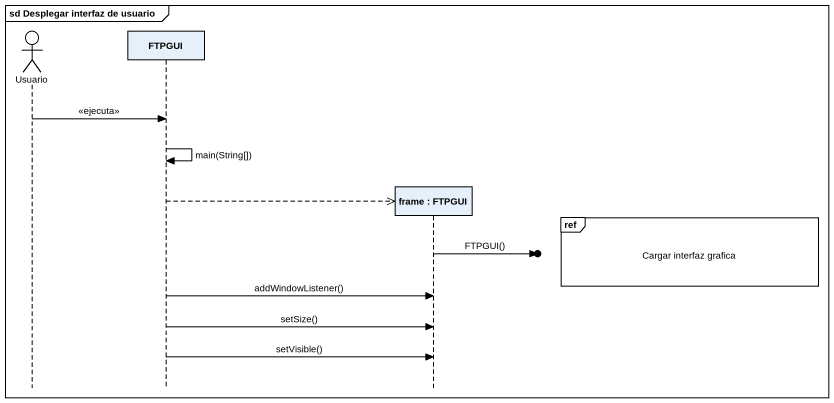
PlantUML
@startuml
mainframe sd Desplegar interfaz de usuario
hide footbox
actor Usuario
participant FTPGUI
participant "frame : FTPGUI" as frame_

Usuario -> FTPGUI : <<ejecuta>>
FTPGUI -> FTPGUI : main(String[])
FTPGUI -->> frame_ **
ref over frame_ : Cargar interfaz grafica
frame_ ->o] : FTPGUI()
FTPGUI -> frame_ : addWindowListener()
FTPGUI -> frame_ : setSize()
FTPGUI -> frame_ : setVisible()
@enduml
